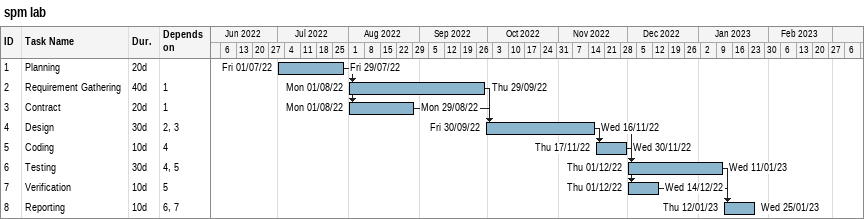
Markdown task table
spm lab

| ID | Task | Duration | Start | Finish | Predecessors |
|---|---|---|---|---|---|
| 1 | Planning | 20d | 2022-07-01 | 2022-07-29 |  |
| 2 | Requirement Gathering | 40d | 2022-08-01 | 2022-09-29 | 1 |
| 3 | Contract | 20d | 2022-08-01 | 2022-08-29 | 1 |
| 4 | Design | 30d | 2022-09-30 | 2022-11-16 | 2, 3 |
| 5 | Coding | 10d | 2022-11-17 | 2022-11-30 | 4 |
| 6 | Testing | 30d | 2022-12-01 | 2023-01-11 | 4, 5 |
| 7 | Verification | 10d | 2022-12-01 | 2022-12-14 | 5 |
| 8 | Reporting | 10d | 2023-01-12 | 2023-01-25 | 6, 7 |
